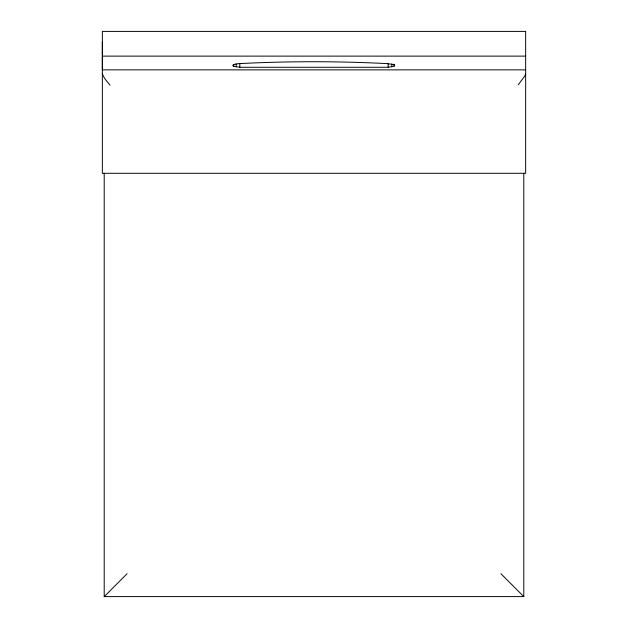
<?xml version="1.0" encoding="UTF-8"?>
<svg xmlns="http://www.w3.org/2000/svg" width="628" height="628" viewBox="0 0 628 628"><rect width="100%" height="100%" fill="white"/><g stroke="black" fill="none" stroke-linecap="round" stroke-linejoin="round"><path stroke-width="0.94" d="M102.348 42.162L102.348 69.857L525.652 69.857M525.652 73.696L524.765 76.074L518.257 84.764M394.141 66.168L394.737 65.288L393.434 64.448L386.66 63.593C337.66 61.112 288.55 61.12 239.558 63.601L236.002 63.954L233.553 64.621L232.713 65.469L233.671 66.301L239.825 67.282L388.175 67.282L394.141 66.168L394.141 64.26M127.076 573.733L104.209 596.6L104.209 173.297M102.348 56.12L525.652 56.12M104.209 596.6L523.791 596.6L523.791 173.297M500.924 573.733L523.791 596.6M110.088 85.149C107.113 81.656 103.808 78.115 102.348 73.696M391.77 64.009L391.77 66.89M388.175 63.428L388.175 67.282M239.825 63.428L239.825 67.282M236.23 64.072L236.23 66.953M233.671 64.394L233.671 66.301M525.652 31.4L102.348 31.4L102.348 173.297L525.652 173.297L525.652 31.4"/></g></svg>
